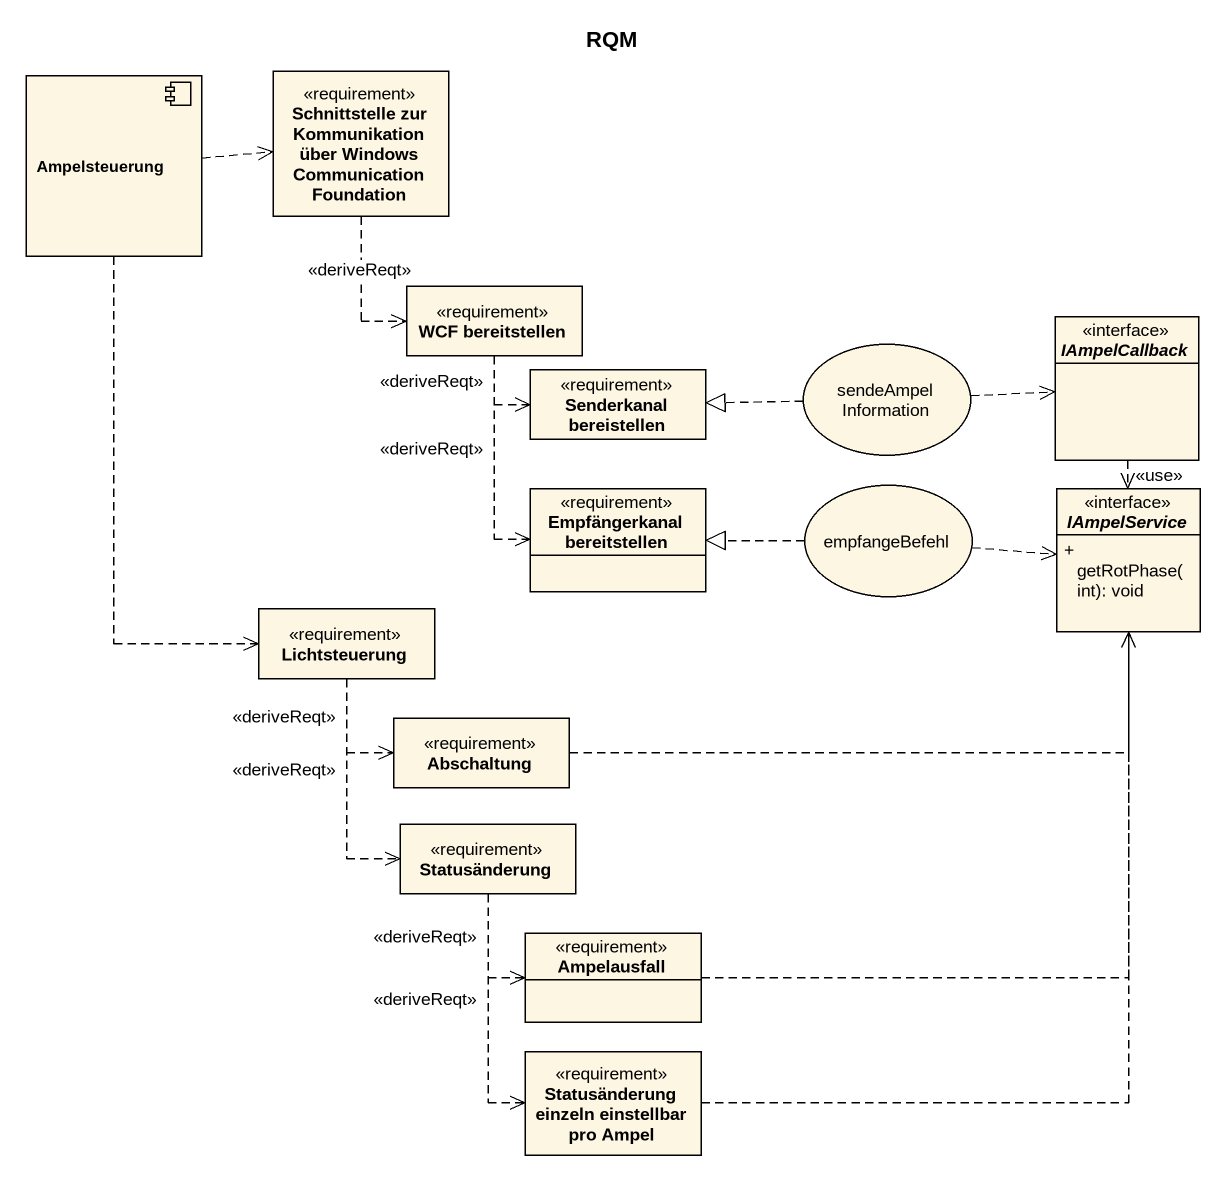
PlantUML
@startuml
title RQM
allowmixing
hide circle
hide empty members
skinparam classAttributeIconSize 0
component Ampelsteuerung
class "Schnittstelle zur Kommunikation über Windows Communication Foundation" as Schnittstelle_zur <<requirement>>
class "WCF bereitstellen" as WCF_bereitstellen <<requirement>>
usecase sendeAmpelInformation
interface IAmpelCallback
class "Senderkanal bereistellen" as Senderkanal_bereistellen <<requirement>>
class "Empfängerkanal bereitstellen" as Empfängerkanal_bereitstellen <<requirement>>
usecase empfangeBefehl
interface IAmpelService {
  + getRotPhase(int): void
}
class Lichtsteuerung <<requirement>>
class Abschaltung <<requirement>>
class Statusänderung <<requirement>>
class Ampelausfall <<requirement>>
class "Statusänderung einzeln einstellbar pro Ampel" as Statusänderung_einzeln <<requirement>>
Ampelsteuerung .right.> Schnittstelle_zur
Ampelsteuerung ..> Lichtsteuerung
Schnittstelle_zur ..> WCF_bereitstellen : <<deriveReqt>>
WCF_bereitstellen ..> Senderkanal_bereistellen : <<deriveReqt>>
WCF_bereitstellen ..> Empfängerkanal_bereitstellen : <<deriveReqt>>
sendeAmpelInformation .right.> IAmpelCallback
sendeAmpelInformation .left.|> Senderkanal_bereistellen
IAmpelCallback ..> IAmpelService : <<use>>
empfangeBefehl .left.|> Empfängerkanal_bereitstellen
empfangeBefehl .right.> IAmpelService
Lichtsteuerung ..> Abschaltung : <<deriveReqt>>
Lichtsteuerung ..> Statusänderung : <<deriveReqt>>
Abschaltung .right.> IAmpelService
Statusänderung ..> Ampelausfall : <<deriveReqt>>
Statusänderung ..> Statusänderung_einzeln : <<deriveReqt>>
Ampelausfall .up.> IAmpelService
Statusänderung_einzeln .up.> IAmpelService
@enduml
